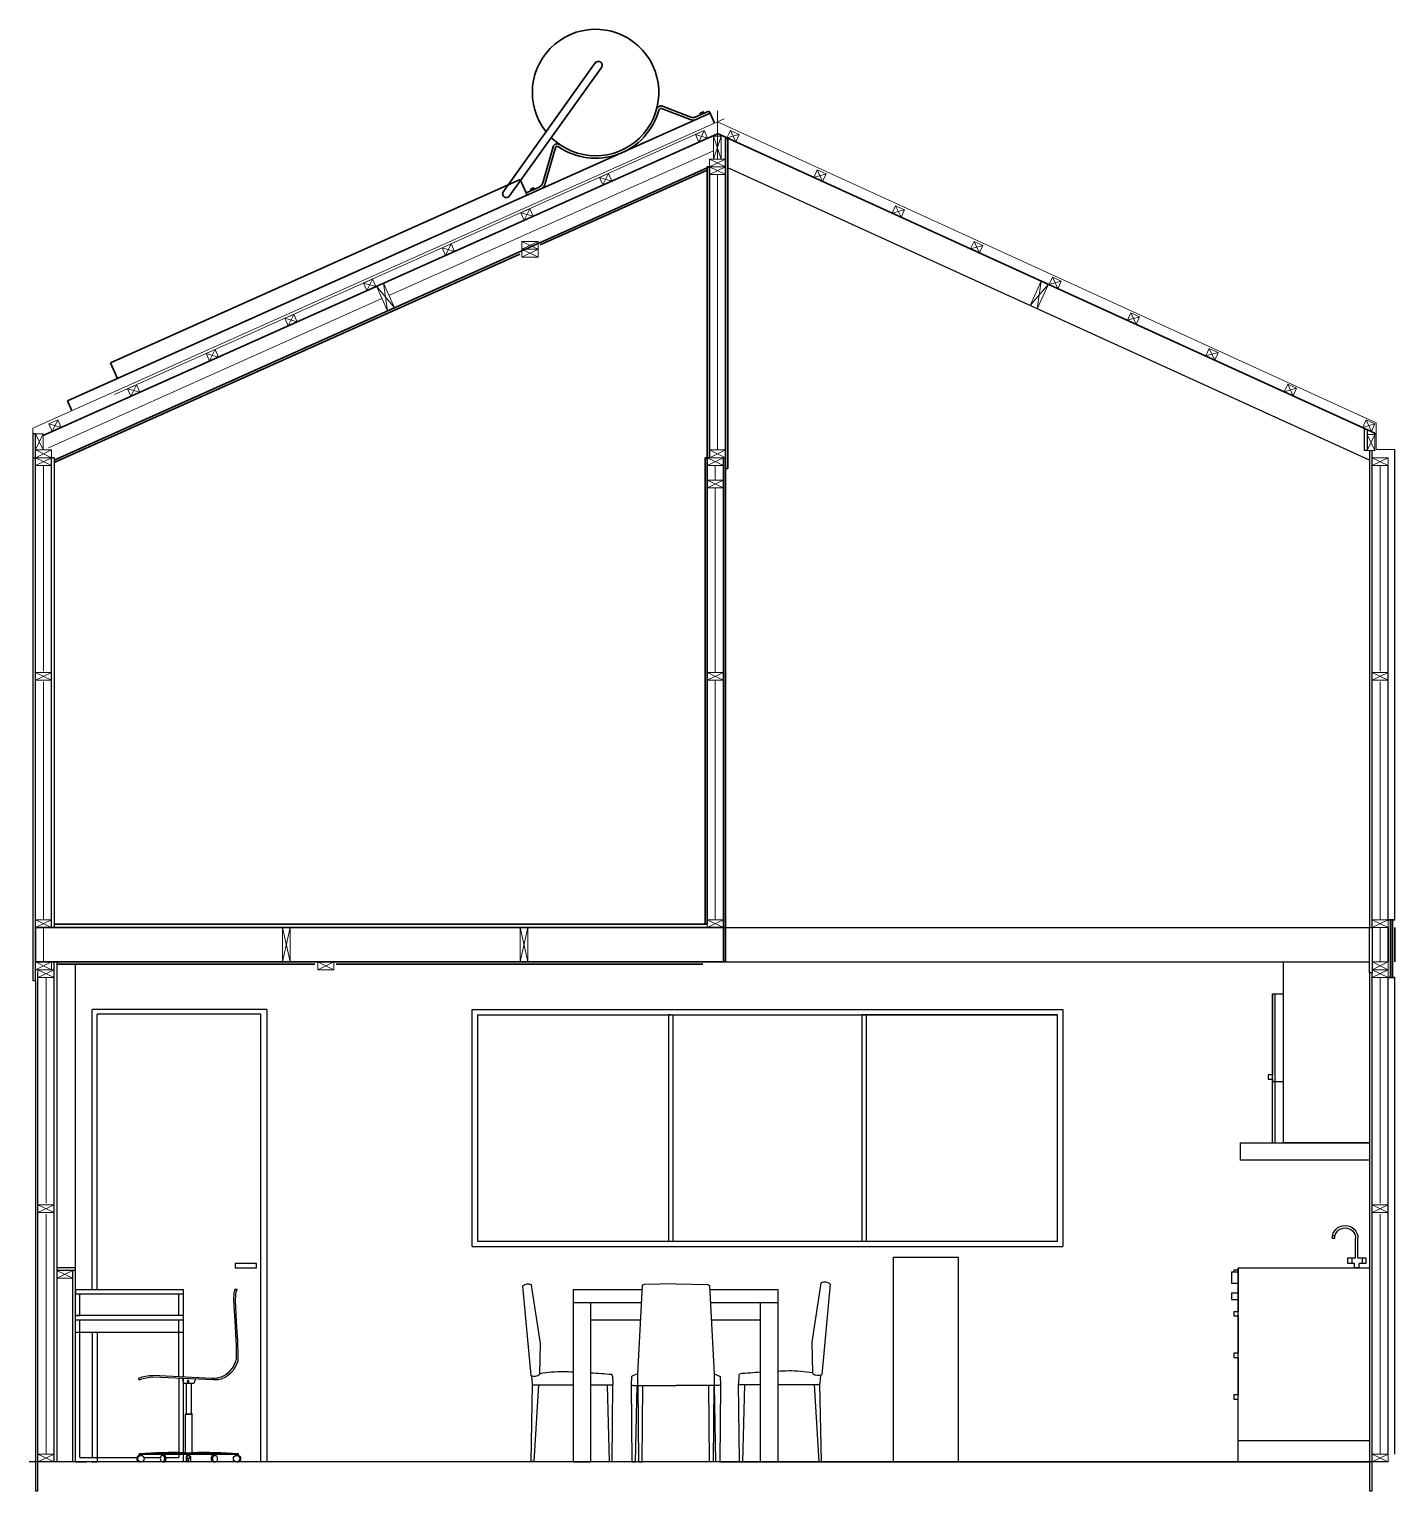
# Model space of a CAD drawing. Header units: millimetres. Extents: x 2289.8 to 2339.2, y 1976.9 to 1997.5.
# Drawn here: x 2299.02 to 2305.36, y 1982.91 to 1989.7 of the extents above; entities that cross this region are included whole.
import ezdxf

# ---------------------------------------------------------------- set-up
doc = ezdxf.new("R2010")
doc.units = ezdxf.units.MM
doc.layers.add('_AUX', color=210, linetype='Continuous', lineweight=18, plot=False)
for name, color, linetype, lineweight in [('A-DETL-MBND', 3, 'Continuous', 18), ('A-DETL-MCUT', 4, 'Continuous', 25), ('A-ELEV-IDEN', 3, 'Continuous', 18), ('A-ELEV-MBE1', 7, 'Continuous', 35), ('A-ELEV-MBE2', 4, 'Continuous', 25), ('A-SECT-MCUT', 7, 'Continuous', 35), ('A-WALL-PATT', 8, 'Continuous', 18), ('A-WALL-STUD', 3, 'Continuous', 18)]:
    doc.layers.add(name, color=color, linetype=linetype, lineweight=lineweight)
doc.layers.add('sezioni piano terra', color=21, linetype='Continuous')

# ---------------------------------------------------------------- blocks, each defined once
blk = doc.blocks.new('6-rob-elev')
at = {"color": 0, "linetype": 'ByBlock'}
for p, q in [((-0.75, 6.17), (-0.75, 18.33)), ((0.75, 6.17), (0.75, 18.33)), ((14.93, 20.08), (13.43, 20.08)), ((15.12, 18.33), (13.62, 18.33)), ((-3.38, 6.17), (-3.38, 2.84)), ((-1.5, 0), (-1.5, 2.84)), ((1.5, 0), (1.5, 2.84)), ((3, 6.17), (3, 2.84))]:
    blk.add_line(p, q, dxfattribs=at)
blk.add_line((-1.5, 0), (1.5, 0))
for points in [[(-0.75, 6.17), (-5.6, 6.17), (-5.6, 2.84), (-1.5, 2.84)], [(1.5, 2.84), (5.57, 2.84), (5.57, 6.17), (0.75, 6.17)]]:
    blk.add_lwpolyline(points, dxfattribs=at)
for radius in [7.94, 6.44]:
    blk.add_arc((7.19, 18.33), radius, 0, 180, dxfattribs=at)
blk = doc.blocks.new('A$C496F2C33')
at = {"color": 7}
for p, q in [((-198.1, 127.5), (-198.1, 104.6)), ((-43.3, 127.5), (-43.3, 104.6))]:
    blk.add_line(p, q, dxfattribs=at)
for points in [[(-120.7, 308.9), (-184.4, 308.2, 0.109772), (-188.7, 306.1), (-198.1, 127.5, 0.051409), (-210.2, 122.5), (-210.9, 106), (-206.6, 104.6), (-120.7, 104.6)], [(-120.7, 308.9), (-56.9, 308.2, -0.109772), (-52.6, 306.1), (-43.3, 127.5, -0.051409), (-31.1, 122.5), (-30.4, 106), (-34.7, 104.6), (-120.7, 104.6)]]:
    blk.add_lwpolyline(points, format="xyb", dxfattribs=at)
for points in [[(-210.9, 106), (-209.5, -49.6), (-201.6, -49.6), (-198.8, 104.6)], [(-197.3, 104.6), (-195.9, -49.6), (-188.7, -49.6), (-187.3, 104.6)], [(-44.1, 104.6), (-45.5, -49.6), (-52.6, -49.6), (-54.1, 104.6)], [(-30.4, 106), (-31.9, -49.6), (-39.7, -49.6), (-42.6, 104.6)]]:
    blk.add_lwpolyline(points, dxfattribs=at)
blk = doc.blocks.new('A$C354A6166')
for p, q in [((62.08, 137.06), (60.63, 137.06)), ((0.54, 81.72), (1.51, 80.85)), ((0.22, 31.76), (-0.4, 31.76)), ((1.16, 33.73), (1.16, 34.62)), ((3.09, 33.79), (1.16, 33.79)), ((2.12, 33.79), (1.55, 33.79)), ((2.93, 33.79), (2.36, 33.79)), ((3.09, 34.62), (3.09, 33.61)), ((16.08, 29.73), (15.3, 29.73)), ((16.08, 33.79), (15.52, 33.79)), ((16.89, 29.73), (16.08, 29.73)), ((16.89, 33.79), (16.33, 33.79)), ((17.07, 31.76), (17.88, 31.76)), ((47, 31.76), (46.18, 31.76)), ((47.17, 33.79), (47.74, 33.79)), ((47.17, 29.73), (47.99, 29.73)), ((47.99, 33.79), (48.55, 33.79)), ((47.99, 29.73), (48.77, 29.73)), ((60.99, 34.62), (60.99, 33.61)), ((62.93, 34.62), (60.99, 34.62)), ((60.99, 33.79), (62.93, 33.79)), ((61.16, 33.79), (61.72, 33.79)), ((61.97, 33.79), (62.53, 33.79)), ((62.93, 33.73), (62.93, 34.62)), ((63.87, 31.76), (64.48, 31.76))]:
    blk.add_line(p, q)
for points in [[(60.63, 137.06), (60.45, 136.72), (60.07, 134.76), (59.93, 130.61), (60.06, 126.86), (60.62, 117.81), (61.33, 105.76, -0.008603), (61.54, 100.97, -0.01359), (61.52, 93.4, -0.198397), (53.9, 83.36, -0.083501), (50.23, 81.97, -0.065658), (46.38, 81.72), (9.89, 83.46, 0.081098), (0.54, 81.72)], [(62.08, 137.06), (61.42, 135.85), (61.04, 133.89), (60.9, 129.73), (61.04, 125.98), (61.59, 116.94), (62.31, 104.88, -0.008603), (62.51, 100.1, -0.01359), (62.49, 92.53, -0.198397), (54.87, 82.49, -0.083501), (51.2, 81.1, -0.065658), (47.36, 80.85), (9.93, 82.59, 0.057119), (1.51, 80.85, 0.028948)]]:
    blk.add_lwpolyline(points, format="xyb")
for points in [[(36.19, 81.37), (35.16, 78.49), (29.02, 78.49), (28.13, 81.74)], [(1.16, 33.79), (1.55, 33.79)], [(15.11, 33.75), (15.11, 33.79), (15.52, 33.79)], [(30.81, 33.61), (30.59, 33.51), (30.44, 32.85), (30.43, 30.81), (30.59, 30.11), (31.05, 29.89), (31.48, 30.05), (31.63, 30.52), (31.63, 32.01)], [(32.76, 33.61), (32.98, 33.51), (33.13, 32.85), (33.14, 30.81), (32.98, 30.11), (32.52, 29.89), (32.09, 30.05), (31.93, 30.52), (31.93, 32.01)], [(48.96, 33.75), (48.96, 33.79), (48.55, 33.79)], [(62.93, 33.79), (62.53, 33.79)]]:
    blk.add_lwpolyline(points)
for points in [[(33.71, 78.49), (30.44, 78.49), (30.44, 59.53), (33.71, 59.53)], [(32.15, 80.49), (31.22, 80.49), (31.22, 78.68), (32.15, 78.68)], [(34.21, 59.53), (29.85, 59.53), (29.85, 35.47), (34.21, 35.47)], [(34.21, 59.53), (34.21, 59.53), (34.21, 59.62), (34.21, 59.62)], [(62.93, 34.78), (1.16, 34.78), (1.16, 34.62), (62.93, 34.62)], [(15.12, 34.62), (17.06, 34.62), (17.06, 33.79), (15.12, 33.79)], [(32.74, 34.63), (30.8, 34.63), (30.8, 33.79), (32.74, 33.79)], [(32.76, 33.79), (30.81, 33.79), (30.81, 32.01), (32.76, 32.01)], [(48.95, 34.62), (47.01, 34.62), (47.01, 33.79), (48.95, 33.79)]]:
    blk.add_lwpolyline(points, close=True)
for centre in [(2.25, 31.76), (61.83, 31.76)]:
    blk.add_circle(centre, 2.03)
for centre, radius, start, end in [((1.63, 31.76), 2.03, 81.24483, 278.75517), ((22.71, -261.82), 297.38, 88.62279, 94.14487), ((41.36, -261.82), 297.38, 85.85513, 91.37721), ((62.45, 31.76), 2.03, 261.24483, 98.75517)]:
    blk.add_arc(centre, radius, start, end)
for centre, start_param, end_param in [((15.3, 31.76), 0, 3.141593), ((16.08, 31.76), 3.141593, 6.283185), ((16.49, 31.76), 3.141593, 4.712389), ((16.89, 31.76), 3.141593, 6.283185)]:
    blk.add_ellipse(centre, major_axis=(0, 2.03), ratio=0.488012, start_param=start_param, end_param=end_param)
at = {"extrusion": (0, 0, -1)}
for centre, start_param, end_param in [((47.17, 31.76), 3.141593, 6.283185), ((47.58, 31.76), 3.141593, 4.712389), ((47.99, 31.76), 3.141593, 6.283185), ((48.77, 31.76), 0, 3.141593)]:
    blk.add_ellipse(centre, major_axis=(0, 2.03), ratio=0.488012, start_param=start_param, end_param=end_param, dxfattribs=at)

msp = doc.modelspace()

# ---------------------------------------------------------------- linework, layer by layer
at = {"color": 7}
for p, q in [((2301.3119, 1983.8632), (2301.3512, 1983.4494)), ((2302.7408, 1983.8724), (2302.701, 1983.4529)), ((2301.3922, 1983.455), (2301.3923, 1983.4576)), ((2302.6594, 1983.4586), (2302.6594, 1983.4613))]:
    msp.add_line(p, q, dxfattribs=at)
for points in [[(2301.3923, 1983.4576), (2301.3955, 1983.5984), (2301.3539, 1983.8685)], [(2302.6594, 1983.4613), (2302.6561, 1983.604), (2302.6982, 1983.8778)], [(2301.3855, 1983.4049), (2301.3642, 1983.0502), (2301.3516, 1983.0502), (2301.359, 1983.4071)], [(2301.7273, 1983.4042), (2301.6273, 1983.4044)], [(2301.7047, 1983.4043), (2301.7047, 1983.4043), (2301.7144, 1983.0502), (2301.7284, 1983.0502), (2301.7317, 1983.4074)], [(2302.3427, 1983.4072), (2302.3427, 1983.4072), (2302.3329, 1983.0483), (2302.3187, 1983.0483), (2302.3154, 1983.4103)], [(2302.3197, 1983.4072), (2302.4173, 1983.4073)], [(2302.6662, 1983.4078), (2302.6878, 1983.0483), (2302.7005, 1983.0483), (2302.693, 1983.4101)]]:
    msp.add_lwpolyline(points, dxfattribs=at)
for points in [[(2301.5473, 1983.4046), (2301.3674, 1983.4049, -0.041295), (2301.3599, 1983.4055, -0.117272), (2301.3584, 1983.4096), (2301.3557, 1983.4453), (2301.3559, 1983.4466), (2301.3512, 1983.4494)], [(2301.7305, 1983.4468), (2301.7319, 1983.4081, -0.320372), (2301.7273, 1983.4042, -0.320372)], [(2302.3165, 1983.4503), (2302.3151, 1983.4111, 0.320372), (2302.3197, 1983.4072, 0.320372)], [(2302.4973, 1983.4075), (2302.6846, 1983.4078, 0.041295), (2302.6922, 1983.4085, 0.117272), (2302.6937, 1983.4126), (2302.6964, 1983.4487), (2302.6962, 1983.4501), (2302.701, 1983.4529)]]:
    msp.add_lwpolyline(points, format="xyb", dxfattribs=at)
for centre, radius, start, end in [((2301.318, 1983.8609), 0.00658, 138.27897, 159.49066), ((2301.3379, 1983.8302), 0.0429, 70.36266, 125.16204), ((2301.3511, 1983.8681), 0.00284, 9.45843, 76.31134), ((2302.7011, 1983.8773), 0.00287, 103.68866, 170.54157), ((2302.7145, 1983.8389), 0.0435, 54.83796, 109.63734), ((2302.7346, 1983.87), 0.00667, 20.50934, 41.72103), ((2301.3669, 1983.4874), 0.0412, 247.60659, 307.93141), ((2301.5072, 1982.729), 0.7377, 90.38473, 98.96779), ((2301.3753, 1979.4675), 4.0011, 87.53536, 88.1806), ((2301.3753, 1979.4675), 4.0011, 84.95963, 86.38814), ((2301.6816, 1983.4229), 0.0544, 25.95791, 33.88051), ((2302.366, 1983.4261), 0.0551, 146.11949, 154.04209), ((2302.6766, 1979.4171), 4.0554, 93.6654, 95.04037), ((2302.6766, 1979.4171), 4.0554, 91.8194, 92.53345), ((2302.5428, 1982.7227), 0.7477, 81.03221, 89.61527), ((2302.6851, 1983.4915), 0.0417, 232.06859, 292.39341)]:
    msp.add_arc(centre, radius, start, end, dxfattribs=at)
at = {"layer": '_AUX'}
msp.add_line((2302.13, 1985.3683), (2302.9202, 1985.3683), dxfattribs=at)
msp.add_lwpolyline([(2302.217, 1989.0943), (2302.217, 1989.3177)], dxfattribs=at)
at = {"layer": '_AUX', "color": 4}
msp.add_lwpolyline([(2305.1806, 1987.9129), (2305.2745, 1987.8701), (2305.2745, 1987.7463), (2305.3615, 1987.7463)], dxfattribs=at)
at = {"layer": 'A-DETL-MBND'}
for p, q in [((2299.0385, 1987.8447), (2302.2477, 1989.2805)), ((2302.217, 1989.2668), (2305.2236, 1987.8933)), ((2299.0385, 1987.8193), (2299.0385, 1987.8447))]:
    msp.add_line(p, q, dxfattribs=at)
at = {"layer": 'A-DETL-MCUT'}
for p, q in [((2299.1375, 1987.7083), (2299.1255, 1987.7083)), ((2299.2365, 1983.9483), (2299.1495, 1983.9483)), ((2299.2365, 1983.9363), (2299.1495, 1983.9363)), ((2299.2245, 1983.0483), (2299.2245, 1983.9363)), ((2299.2365, 1983.0483), (2299.2365, 1983.9483))]:
    msp.add_line(p, q, dxfattribs=at)
for points in [[(2299.0505, 1987.8193), (2299.0385, 1987.8193), (2299.0385, 1987.7083), (2299.0505, 1987.7083)], [(2305.2215, 1987.8402), (2305.2335, 1987.8402), (2305.2335, 1987.7413), (2305.2215, 1987.7413)], [(2305.2444, 1985.5283), (2305.2564, 1985.5283), (2305.2564, 1985.3183), (2305.2444, 1985.3183)]]:
    msp.add_lwpolyline(points, close=True, dxfattribs=at)
for points in [[(2305.2445, 1987.7413), (2305.2445, 1985.5283), (2305.2565, 1985.5283), (2305.2565, 1987.7413)], [(2299.0385, 1987.7083), (2299.0385, 1985.2823), (2299.0505, 1985.2823), (2299.0505, 1987.7083)], [(2299.1375, 1987.7083), (2299.1375, 1985.5283), (2299.1255, 1985.5283), (2299.1255, 1987.7083)], [(2299.1495, 1985.3683), (2299.1495, 1983.0483), (2299.1375, 1983.0483), (2299.1375, 1985.3683)], [(2299.0505, 1985.2823), (2299.0505, 1982.9143), (2299.0625, 1982.9143), (2299.0625, 1985.2963)], [(2305.2444, 1985.3183), (2305.2444, 1982.9143), (2305.2564, 1982.9143), (2305.2564, 1985.3183)]]:
    msp.add_lwpolyline(points, dxfattribs=at)
at = {"layer": 'A-ELEV-IDEN'}
msp.add_lwpolyline([(2302.1559, 1989.2263), (2299.4175, 1988.001)], dxfattribs=at)
at = {"layer": 'A-ELEV-MBE1'}
for p, q in [((2301.6499, 1989.5401), (2301.2232, 1988.9438)), ((2301.6786, 1989.519), (2301.2521, 1988.9229)), ((2301.9577, 1989.3287), (2302.0897, 1989.2783)), ((2301.9619, 1989.3395), (2302.0939, 1989.2891)), ((2302.1777, 1989.3171), (2302.1166, 1989.2898)), ((2302.1398, 1989.3007), (2302.1372, 1989.3064)), ((2302.1375, 1989.3071), (2302.1509, 1989.3131)), ((2302.1428, 1989.3021), (2302.1402, 1989.3078)), ((2302.1486, 1989.3115), (2302.1512, 1989.3058)), ((2302.1516, 1989.3129), (2302.1542, 1989.3071)), ((2302.1777, 1989.3171), (2302.1825, 1989.3065)), ((2301.4063, 1988.9835), (2301.4538, 1989.151)), ((2301.4174, 1988.9803), (2301.4651, 1989.148)), ((2301.3898, 1988.9645), (2301.3294, 1988.9375)), ((2301.3522, 1988.9482), (2301.3496, 1988.954)), ((2301.3499, 1988.9547), (2301.3633, 1988.9607)), ((2301.3552, 1988.9496), (2301.3526, 1988.9553)), ((2301.361, 1988.959), (2301.3636, 1988.9533)), ((2301.364, 1988.9604), (2301.3666, 1988.9547)), ((2301.3294, 1988.9375), (2301.3341, 1988.9269)), ((2305.2695, 1987.8163), (2305.2695, 1987.8229)), ((2302.1595, 1987.7083), (2302.1595, 1985.5433)), ((2302.1695, 1985.5433), (2302.1695, 1987.7083)), ((2302.1695, 1985.5433), (2299.1375, 1985.5433)), ((2300.4465, 1985.3583), (2302.1495, 1985.3583))]:
    msp.add_line(p, q, dxfattribs=at)
for points in [[(2299.2, 1987.9718), (2302.1825, 1989.3065)], [(2302.1825, 1989.3065), (2302.2029, 1989.2609)], [(2299.0865, 1987.8113), (2302.217, 1989.2121)], [(2305.2695, 1987.8229), (2302.217, 1989.2128)], [(2299.1375, 1987.6972), (2302.1695, 1989.0539)], [(2301.3945, 1988.6961), (2302.1695, 1989.0429)], [(2299.3992, 1988.1486), (2301.3015, 1988.9999)], [(2301.3015, 1988.9999), (2301.3341, 1988.9269)], [(2299.1375, 1987.6862), (2301.2995, 1988.6536)], [(2299.3992, 1988.1486), (2299.4319, 1988.0755)], [(2299.2, 1987.9718), (2299.2204, 1987.9261)], [(2305.3615, 1985.5643), (2305.3315, 1985.5643)], [(2305.3415, 1985.5643), (2305.3415, 1985.2963)], [(2305.3515, 1985.5643), (2305.3515, 1985.2963)], [(2299.0505, 1985.3683), (2302.2445, 1985.3683), (2302.2445, 1985.5283), (2299.0505, 1985.5283), (2299.0505, 1985.3683)], [(2305.3315, 1985.5283), (2305.3315, 1985.3683)], [(2305.3615, 1985.5283), (2305.3615, 1985.3683)], [(2299.1495, 1985.3583), (2300.3473, 1985.3583)], [(2305.3615, 1985.2963), (2305.3315, 1985.2963)]]:
    msp.add_lwpolyline(points, dxfattribs=at)
for centre, radius, start, end in [((2301.6513, 1989.4031), 0.2936, 225.56838, 218.43727), ((2301.6643, 1989.5296), 0.0178, 323.50184, 144.71841), ((2301.6513, 1989.4031), 0.3052, 235.35032, 344.88562), ((2301.9544, 1989.32), 0.0208, 69.11012, 160.19507), ((2301.9544, 1989.32), 0.00927, 69.13934, 157.43176), ((2302.1045, 1989.3169), 0.0414, 249.11012, 294.11012), ((2302.1045, 1989.3169), 0.0298, 249.11012, 294.11012), ((2302.1377, 1989.3066), 0.000537, 114.11012, 204.11012), ((2302.1397, 1989.3075), 0.000537, 24.11012, 114.11012), ((2302.1403, 1989.3009), 0.000537, 204.11012, 294.11012), ((2302.1407, 1989.308), 0.000537, 114.11012, 204.11012), ((2302.1423, 1989.3018), 0.000537, 294.11012, 24.11012), ((2302.1433, 1989.3023), 0.000537, 204.11012, 294.11012), ((2302.1481, 1989.3113), 0.000537, 24.11012, 114.11012), ((2302.1491, 1989.3117), 0.000537, 114.11012, 204.11012), ((2302.1511, 1989.3126), 0.000537, 24.11012, 114.11012), ((2302.1507, 1989.3056), 0.000537, 294.11012, 24.11012), ((2302.1517, 1989.306), 0.000537, 204.11012, 294.11012), ((2302.1537, 1989.3069), 0.000537, 294.11012, 24.11012), ((2301.4734, 1989.1439), 0.0208, 59.88941, 159.99153), ((2301.4734, 1989.1439), 0.00926, 62.30828, 153.62295), ((2301.2376, 1988.9333), 0.0178, 144.11012, 325.07999), ((2301.3501, 1988.9542), 0.000537, 114.11012, 204.11012), ((2301.3521, 1988.9551), 0.000537, 24.11012, 114.11012), ((2301.3527, 1988.9485), 0.000537, 204.11012, 294.11012), ((2301.3531, 1988.9555), 0.000537, 114.11012, 204.11012), ((2301.3547, 1988.9494), 0.000537, 294.11012, 24.11012), ((2301.3557, 1988.9498), 0.000537, 204.11012, 294.11012), ((2301.3605, 1988.9588), 0.000537, 24.11012, 114.11012), ((2301.3615, 1988.9593), 0.000537, 114.11012, 204.11012), ((2301.3635, 1988.9602), 0.000537, 24.11012, 114.11012), ((2301.3631, 1988.9531), 0.000537, 294.11012, 24.11012), ((2301.3641, 1988.9536), 0.000537, 204.11012, 294.11012), ((2301.3661, 1988.9545), 0.000537, 294.11012, 24.11012), ((2301.3776, 1988.9916), 0.0298, 294.11012, 344.11012), ((2301.3776, 1988.9916), 0.0414, 294.11012, 344.11012)]:
    msp.add_arc(centre, radius, start, end, dxfattribs=at)
at = {"layer": 'A-ELEV-MBE2'}
for p, q in [((2305.3615, 1985.5643), (2305.3615, 1987.7463)), ((2305.3315, 1985.5643), (2305.3315, 1987.6723)), ((2302.2445, 1985.529), (2305.2444, 1985.529)), ((2299.2365, 1983.9483), (2299.2365, 1985.3583)), ((2302.2444, 1985.369), (2305.2444, 1985.369)), ((2299.0625, 1983.0983), (2299.0625, 1985.3183)), ((2305.3315, 1983.0843), (2305.3315, 1985.2963)), ((2305.3615, 1983.0843), (2305.3615, 1985.2963)), ((2305.2564, 1983.0983), (2305.2564, 1983.3889))]:
    msp.add_line(p, q, dxfattribs=at)
for points in [[(2305.2445, 1987.697), (2302.2645, 1989.0538)], [(2302.2445, 1983.0483), (2305.2444, 1983.0483)]]:
    msp.add_lwpolyline(points, dxfattribs=at)
at = {"layer": 'A-SECT-MCUT'}
for p, q in [((2302.2645, 1989.1903), (2302.2545, 1989.1903)), ((2302.1595, 1987.7083), (2302.1695, 1987.7083))]:
    msp.add_line(p, q, dxfattribs=at)
for points in [[(2302.2545, 1989.1903), (2302.2545, 1987.6583), (2302.2645, 1987.6583), (2302.2645, 1989.1903)], [(2302.2445, 1987.7083), (2302.2444, 1985.369), (2302.2545, 1985.3683), (2302.2545, 1987.7083)]]:
    msp.add_lwpolyline(points, dxfattribs=at)
msp.add_lwpolyline([(2302.1795, 1987.7083), (2302.1795, 1989.0583), (2302.1695, 1989.0583), (2302.1695, 1987.7083)], close=True, dxfattribs=at)
at = {"layer": 'A-WALL-PATT', "ltscale": 0.1}
for p, q in [((2302.217, 1987.7443), (2302.217, 1989.0223)), ((2299.088, 1986.7183), (2299.088, 1987.6723)), ((2302.207, 1987.6043), (2302.207, 1987.6723)), ((2305.294, 1986.7183), (2305.294, 1987.6723)), ((2302.207, 1986.7113), (2302.207, 1987.5683)), ((2299.088, 1985.5643), (2299.088, 1986.6683)), ((2302.207, 1985.5643), (2302.207, 1986.6753)), ((2305.294, 1985.5643), (2305.294, 1986.6683)), ((2299.088, 1985.5283), (2299.088, 1985.3683)), ((2305.294, 1985.5283), (2305.294, 1985.3683)), ((2299.1, 1984.2483), (2299.1, 1985.2963)), ((2305.294, 1984.2483), (2305.294, 1985.2963)), ((2299.1, 1983.0843), (2299.1, 1984.1983)), ((2305.294, 1983.0843), (2305.294, 1984.1983))]:
    msp.add_line(p, q, dxfattribs=at)
at = {"layer": 'A-WALL-PATT', "ltscale": 0.16}
for points in [[(2300.6921, 1988.4613), (2302.199, 1989.1328)], [(2299.112, 1987.7542), (2300.6592, 1988.4466)]]:
    msp.add_lwpolyline(points, dxfattribs=at)
at = {"layer": 'A-WALL-STUD'}
for p, q in [((2302.1303, 1989.1733), (2302.1559, 1989.2263)), ((2302.3022, 1989.174), (2302.277, 1989.2272)), ((2302.1714, 1989.1917), (2302.1148, 1989.208)), ((2302.235, 1989.0943), (2302.199, 1989.2009)), ((2302.235, 1989.2009), (2302.199, 1989.0943)), ((2302.2613, 1989.1926), (2302.318, 1989.2085)), ((2302.2545, 1989.0943), (2302.1795, 1989.0583)), ((2302.1795, 1989.0943), (2302.2545, 1989.0583)), ((2301.7261, 1988.9924), (2301.6695, 1989.0087)), ((2301.685, 1988.974), (2301.7106, 1989.0271)), ((2302.2545, 1989.0583), (2302.1795, 1989.0223)), ((2302.1795, 1989.0583), (2302.2545, 1989.0223)), ((2302.6643, 1989.0091), (2302.721, 1989.0251)), ((2302.7052, 1988.9905), (2302.68, 1989.0437)), ((2303.0693, 1988.8247), (2303.044, 1988.8779)), ((2301.361, 1988.829), (2301.3044, 1988.8454)), ((2301.3199, 1988.8107), (2301.3455, 1988.8637)), ((2303.0283, 1988.8434), (2303.085, 1988.8593)), ((2300.9959, 1988.6657), (2300.9393, 1988.682)), ((2300.9548, 1988.6473), (2300.9804, 1988.7004)), ((2301.3845, 1988.7117), (2301.3095, 1988.6757)), ((2301.3095, 1988.7117), (2301.3845, 1988.6757)), ((2301.3845, 1988.6757), (2301.3095, 1988.6397)), ((2301.3095, 1988.6757), (2301.3845, 1988.6397)), ((2303.3923, 1988.6776), (2303.449, 1988.6935)), ((2303.4333, 1988.659), (2303.4081, 1988.7122)), ((2300.5897, 1988.4839), (2300.6153, 1988.537)), ((2303.7973, 1988.4932), (2303.7721, 1988.5464)), ((2300.6308, 1988.5023), (2300.5742, 1988.5186)), ((2300.7174, 1988.4041), (2300.6339, 1988.5037)), ((2300.6668, 1988.5184), (2300.6846, 1988.3894)), ((2303.6691, 1988.4143), (2303.7533, 1988.5133)), ((2303.7205, 1988.5282), (2303.7018, 1988.3993)), ((2303.7564, 1988.5119), (2303.8131, 1988.5278)), ((2300.2657, 1988.3389), (2300.2091, 1988.3552)), ((2300.2246, 1988.3205), (2300.2501, 1988.3736)), ((2304.1204, 1988.3461), (2304.1771, 1988.362)), ((2304.1614, 1988.3275), (2304.1362, 1988.3807)), ((2299.8595, 1988.1572), (2299.885, 1988.2102)), ((2304.4845, 1988.1804), (2304.5412, 1988.1963)), ((2304.5254, 1988.1617), (2304.5002, 1988.2149)), ((2299.9005, 1988.1755), (2299.844, 1988.1919)), ((2299.5354, 1988.0122), (2299.4788, 1988.0285)), ((2299.4944, 1987.9938), (2299.5199, 1988.0469)), ((2304.8485, 1988.0146), (2304.9052, 1988.0305)), ((2304.8895, 1987.996), (2304.8643, 1988.0492)), ((2299.1703, 1987.8488), (2299.1137, 1987.8651)), ((2299.1292, 1987.8304), (2299.1548, 1987.8835)), ((2305.2125, 1987.8488), (2305.2692, 1987.8648)), ((2305.2535, 1987.8302), (2305.2283, 1987.8834)), ((2299.0865, 1987.7443), (2299.0505, 1987.8193)), ((2299.0865, 1987.8193), (2299.0505, 1987.7443)), ((2305.2335, 1987.7413), (2305.2695, 1987.8163)), ((2305.2335, 1987.8163), (2305.2695, 1987.7413)), ((2299.1255, 1987.7443), (2299.0505, 1987.7083)), ((2299.0505, 1987.7443), (2299.1255, 1987.7083)), ((2302.2545, 1987.7443), (2302.1795, 1987.7083)), ((2302.1795, 1987.7443), (2302.2545, 1987.7083)), ((2299.1255, 1987.7083), (2299.0505, 1987.6723)), ((2299.0505, 1987.7083), (2299.1255, 1987.6723)), ((2302.2445, 1987.7083), (2302.1695, 1987.6723)), ((2302.1695, 1987.7083), (2302.2445, 1987.6723)), ((2305.2565, 1987.7083), (2305.3315, 1987.6723)), ((2305.3315, 1987.7083), (2305.2565, 1987.6723)), ((2302.1695, 1987.5683), (2302.2445, 1987.6043)), ((2302.2445, 1987.5683), (2302.1695, 1987.6043)), ((2299.0505, 1986.6753), (2299.1255, 1986.7113)), ((2299.1255, 1986.6753), (2299.0505, 1986.7113)), ((2302.1695, 1986.6753), (2302.2445, 1986.7113)), ((2302.2445, 1986.6753), (2302.1695, 1986.7113)), ((2305.2565, 1986.6753), (2305.3315, 1986.7113)), ((2305.3315, 1986.6753), (2305.2565, 1986.7113)), ((2299.0505, 1985.5283), (2299.1255, 1985.5643)), ((2299.1255, 1985.5283), (2299.0505, 1985.5643)), ((2302.1695, 1985.5283), (2302.2445, 1985.5643)), ((2302.2445, 1985.5283), (2302.1695, 1985.5643)), ((2305.2565, 1985.5283), (2305.3315, 1985.5643)), ((2305.3315, 1985.5283), (2305.2565, 1985.5643)), ((2299.0505, 1985.3323), (2299.1255, 1985.3683)), ((2299.1255, 1985.3323), (2299.0505, 1985.3683)), ((2300.3615, 1985.3323), (2300.4365, 1985.3683)), ((2300.4365, 1985.3323), (2300.3615, 1985.3683)), ((2305.2565, 1985.3323), (2305.3315, 1985.3683)), ((2305.3315, 1985.3323), (2305.2565, 1985.3683)), ((2299.0625, 1985.2963), (2299.1375, 1985.3323)), ((2299.1375, 1985.2963), (2299.0625, 1985.3323)), ((2305.2565, 1985.2963), (2305.3315, 1985.3323)), ((2305.3315, 1985.2963), (2305.2565, 1985.3323)), ((2299.1375, 1984.2053), (2299.0625, 1984.2413)), ((2299.0625, 1984.2053), (2299.1375, 1984.2413)), ((2305.2565, 1984.2053), (2305.3315, 1984.2413)), ((2305.3315, 1984.2053), (2305.2565, 1984.2413)), ((2299.2245, 1983.9003), (2299.1495, 1983.9363)), ((2299.1495, 1983.9003), (2299.2245, 1983.9363)), ((2299.1375, 1983.0483), (2299.0625, 1983.0843)), ((2299.0625, 1983.0483), (2299.1375, 1983.0843)), ((2305.2565, 1983.0483), (2305.3315, 1983.0843)), ((2305.3315, 1983.0483), (2305.2565, 1983.0843))]:
    msp.add_line(p, q, dxfattribs=at)
for points in [[(2302.1303, 1989.1733), (2302.1714, 1989.1917), (2302.1559, 1989.2263), (2302.1148, 1989.208)], [(2302.3022, 1989.174), (2302.2613, 1989.1926), (2302.277, 1989.2272), (2302.318, 1989.2085)], [(2302.199, 1989.2009), (2302.235, 1989.2009), (2302.235, 1989.0943), (2302.199, 1989.0943)], [(2302.2545, 1989.0943), (2302.1795, 1989.0943), (2302.1795, 1989.0583), (2302.2545, 1989.0583)], [(2301.685, 1988.974), (2301.7261, 1988.9924), (2301.7106, 1989.0271), (2301.6695, 1989.0087)], [(2302.2545, 1989.0583), (2302.1795, 1989.0583), (2302.1795, 1989.0223), (2302.2545, 1989.0223)], [(2302.7052, 1988.9905), (2302.6643, 1989.0091), (2302.68, 1989.0437), (2302.721, 1989.0251)], [(2303.0693, 1988.8247), (2303.0283, 1988.8434), (2303.044, 1988.8779), (2303.085, 1988.8593)], [(2301.3199, 1988.8107), (2301.361, 1988.829), (2301.3455, 1988.8637), (2301.3044, 1988.8454)], [(2300.9548, 1988.6473), (2300.9959, 1988.6657), (2300.9804, 1988.7004), (2300.9393, 1988.682)], [(2301.3845, 1988.7117), (2301.3095, 1988.7117), (2301.3095, 1988.6757), (2301.3845, 1988.6757)], [(2301.3845, 1988.6757), (2301.3095, 1988.6757), (2301.3095, 1988.6397), (2301.3845, 1988.6397)], [(2303.4333, 1988.659), (2303.3923, 1988.6776), (2303.4081, 1988.7122), (2303.449, 1988.6935)], [(2300.5897, 1988.4839), (2300.6308, 1988.5023), (2300.6153, 1988.537), (2300.5742, 1988.5186)], [(2303.7973, 1988.4932), (2303.7564, 1988.5119), (2303.7721, 1988.5464), (2303.8131, 1988.5278)], [(2300.6339, 1988.5037), (2300.6668, 1988.5184), (2300.7174, 1988.4041), (2300.6846, 1988.3894)], [(2303.7533, 1988.5133), (2303.7205, 1988.5282), (2303.6691, 1988.4143), (2303.7018, 1988.3993)], [(2300.2246, 1988.3205), (2300.2657, 1988.3389), (2300.2501, 1988.3736), (2300.2091, 1988.3552)], [(2304.1614, 1988.3275), (2304.1204, 1988.3461), (2304.1362, 1988.3807), (2304.1771, 1988.362)], [(2299.8595, 1988.1572), (2299.9005, 1988.1755), (2299.885, 1988.2102), (2299.844, 1988.1919)], [(2304.5254, 1988.1617), (2304.4845, 1988.1804), (2304.5002, 1988.2149), (2304.5412, 1988.1963)], [(2299.4944, 1987.9938), (2299.5354, 1988.0122), (2299.5199, 1988.0469), (2299.4788, 1988.0285)], [(2304.8895, 1987.996), (2304.8485, 1988.0146), (2304.8643, 1988.0492), (2304.9052, 1988.0305)], [(2299.1292, 1987.8304), (2299.1703, 1987.8488), (2299.1548, 1987.8835), (2299.1137, 1987.8651)], [(2305.2535, 1987.8302), (2305.2125, 1987.8488), (2305.2283, 1987.8834), (2305.2692, 1987.8648)], [(2299.0865, 1987.7443), (2299.0865, 1987.8193), (2299.0505, 1987.8193), (2299.0505, 1987.7443)], [(2305.2335, 1987.7413), (2305.2335, 1987.8163), (2305.2695, 1987.8163), (2305.2695, 1987.7413)], [(2299.1255, 1987.7443), (2299.0505, 1987.7443), (2299.0505, 1987.7083), (2299.1255, 1987.7083)], [(2302.2545, 1987.7443), (2302.1795, 1987.7443), (2302.1795, 1987.7083), (2302.2545, 1987.7083)], [(2299.1255, 1987.7083), (2299.0505, 1987.7083), (2299.0505, 1987.6723), (2299.1255, 1987.6723)], [(2302.2445, 1987.7083), (2302.1695, 1987.7083), (2302.1695, 1987.6723), (2302.2445, 1987.6723)], [(2305.2565, 1987.7083), (2305.3315, 1987.7083), (2305.3315, 1987.6723), (2305.2565, 1987.6723)], [(2302.1695, 1987.5683), (2302.2445, 1987.5683), (2302.2445, 1987.6043), (2302.1695, 1987.6043)], [(2299.0505, 1986.6753), (2299.1255, 1986.6753), (2299.1255, 1986.7113), (2299.0505, 1986.7113)], [(2302.1695, 1986.6753), (2302.2445, 1986.6753), (2302.2445, 1986.7113), (2302.1695, 1986.7113)], [(2305.2565, 1986.6753), (2305.3315, 1986.6753), (2305.3315, 1986.7113), (2305.2565, 1986.7113)], [(2299.0505, 1985.5283), (2299.1255, 1985.5283), (2299.1255, 1985.5643), (2299.0505, 1985.5643)], [(2302.1695, 1985.5283), (2302.2445, 1985.5283), (2302.2445, 1985.5643), (2302.1695, 1985.5643)], [(2305.2565, 1985.5283), (2305.3315, 1985.5283), (2305.3315, 1985.5643), (2305.2565, 1985.5643)], [(2299.0505, 1985.3323), (2299.1255, 1985.3323), (2299.1255, 1985.3683), (2299.0505, 1985.3683)], [(2300.3615, 1985.3323), (2300.4365, 1985.3323), (2300.4365, 1985.3683), (2300.3615, 1985.3683)], [(2305.2565, 1985.3323), (2305.3315, 1985.3323), (2305.3315, 1985.3683), (2305.2565, 1985.3683)], [(2299.0625, 1985.2963), (2299.1375, 1985.2963), (2299.1375, 1985.3323), (2299.0625, 1985.3323)], [(2305.2565, 1985.2963), (2305.3315, 1985.2963), (2305.3315, 1985.3323), (2305.2565, 1985.3323)], [(2299.1375, 1984.2053), (2299.0625, 1984.2053), (2299.0625, 1984.2413), (2299.1375, 1984.2413)], [(2305.2565, 1984.2053), (2305.3315, 1984.2053), (2305.3315, 1984.2413), (2305.2565, 1984.2413)], [(2299.2245, 1983.9003), (2299.1495, 1983.9003), (2299.1495, 1983.9363), (2299.2245, 1983.9363)], [(2299.1375, 1983.0483), (2299.0625, 1983.0483), (2299.0625, 1983.0843), (2299.1375, 1983.0843)], [(2305.2565, 1983.0483), (2305.3315, 1983.0483), (2305.3315, 1983.0843), (2305.2565, 1983.0843)]]:
    msp.add_lwpolyline(points, close=True, dxfattribs=at)
for points in [[(2300.234, 1985.5283), (2300.234, 1985.3683), (2300.198, 1985.3683), (2300.198, 1985.5283), (2300.234, 1985.5283)], [(2300.198, 1985.5283), (2300.234, 1985.3683)], [(2300.234, 1985.5283), (2300.198, 1985.3683)], [(2301.3375, 1985.5283), (2301.3375, 1985.3683), (2301.3015, 1985.3683), (2301.3015, 1985.5283), (2301.3375, 1985.5283)], [(2301.3015, 1985.5283), (2301.3375, 1985.3683)], [(2301.3375, 1985.5283), (2301.3015, 1985.3683)]]:
    msp.add_lwpolyline(points, dxfattribs=at)
at = {"layer": 'sezioni piano terra'}
for p, q in [((2304.8444, 1984.5283), (2304.8444, 1985.369)), ((2304.7944, 1984.5283), (2304.7944, 1985.2202)), ((2304.7944, 1985.2202), (2304.8444, 1985.2202)), ((2304.7944, 1985.2202), (2304.7944, 1984.8442)), ((2304.7944, 1985.2202), (2304.8044, 1985.2202)), ((2304.8044, 1985.2202), (2304.8044, 1984.5283)), ((2300.1243, 1985.1483), (2299.3145, 1985.1483)), ((2299.3145, 1983.8483), (2299.3145, 1985.1483)), ((2300.1243, 1985.1483), (2300.1243, 1983.0483)), ((2301.0779, 1984.0483), (2301.0779, 1985.1483)), ((2301.0779, 1985.1483), (2303.82, 1985.1483)), ((2301.0779, 1985.1483), (2301.1029, 1985.1483)), ((2303.82, 1985.1483), (2303.82, 1984.0483)), ((2299.3367, 1983.8483), (2299.3367, 1985.1261)), ((2300.0978, 1985.1261), (2299.3367, 1985.1261)), ((2300.0978, 1983.0483), (2300.0978, 1985.1261)), ((2301.1029, 1985.1233), (2301.1029, 1984.0733)), ((2301.1029, 1985.1233), (2303.795, 1985.1233)), ((2302.0002, 1985.1233), (2301.9902, 1985.1233)), ((2301.9902, 1985.1233), (2301.9902, 1984.0733)), ((2302.0002, 1985.1233), (2302.0102, 1985.1233)), ((2302.0102, 1985.1233), (2302.0102, 1984.0733)), ((2302.8977, 1985.1233), (2302.8877, 1985.1233)), ((2302.8877, 1985.1233), (2302.8877, 1984.0733)), ((2303.795, 1985.1233), (2302.8977, 1985.1233)), ((2302.8977, 1985.1233), (2302.9077, 1985.1233)), ((2302.9077, 1985.1233), (2302.9077, 1984.0733)), ((2303.795, 1984.0733), (2303.795, 1985.1233)), ((2304.7944, 1984.8442), (2304.7744, 1984.8442)), ((2304.7744, 1984.8442), (2304.7744, 1984.8242)), ((2304.7744, 1984.8242), (2304.7944, 1984.8242)), ((2304.7944, 1984.8242), (2304.7944, 1984.8142)), ((2304.7944, 1984.8142), (2304.8444, 1984.8142)), ((2304.6444, 1984.5283), (2305.2444, 1984.5283)), ((2304.6444, 1984.5283), (2304.6444, 1984.4483)), ((2305.2444, 1984.5283), (2304.8444, 1984.5283)), ((2305.2444, 1984.4483), (2304.6444, 1984.4483)), ((2301.1029, 1984.0733), (2303.795, 1984.0733)), ((2303.82, 1984.0733), (2303.82, 1984.0733)), ((2301.0779, 1984.0483), (2303.82, 1984.0483)), ((2301.1029, 1984.0483), (2301.1029, 1984.0483)), ((2303.034, 1983.0483), (2303.034, 1983.9983)), ((2303.034, 1983.9983), (2303.334, 1983.9983)), ((2303.334, 1983.9983), (2303.334, 1983.0483)), ((2300.0778, 1983.9683), (2299.9778, 1983.9683)), ((2299.9778, 1983.9683), (2299.9778, 1983.9483)), ((2299.9778, 1983.9483), (2300.0778, 1983.9483)), ((2300.0778, 1983.9483), (2300.0778, 1983.9683)), ((2304.634, 1983.9283), (2304.604, 1983.9283)), ((2304.604, 1983.9283), (2304.604, 1983.8783)), ((2304.634, 1983.9383), (2304.614, 1983.9383)), ((2304.614, 1983.9383), (2304.614, 1983.9283)), ((2304.634, 1983.0483), (2304.634, 1983.9483)), ((2304.634, 1983.9483), (2305.2444, 1983.9483)), ((2304.634, 1983.9483), (2304.634, 1983.9383)), ((2304.634, 1983.9483), (2304.634, 1983.9283)), ((2304.634, 1983.9483), (2304.634, 1983.8319)), ((2304.604, 1983.8783), (2304.634, 1983.8783)), ((2304.634, 1983.9183), (2304.634, 1983.7454)), ((2299.2365, 1983.0483), (2299.2365, 1983.8483)), ((2299.2365, 1983.8483), (2299.7365, 1983.8483)), ((2299.2365, 1983.8483), (2299.2365, 1983.8283)), ((2299.2365, 1983.8283), (2299.7365, 1983.8285)), ((2299.2565, 1983.7283), (2299.2565, 1983.8283)), ((2299.7165, 1983.8285), (2299.7165, 1983.8285)), ((2299.7165, 1983.7283), (2299.7165, 1983.8285)), ((2299.7365, 1983.8483), (2299.7365, 1983.4421)), ((2299.7365, 1983.8483), (2299.7365, 1983.7283)), ((2299.7365, 1983.8483), (2299.7365, 1983.6483)), ((2301.5473, 1983.8483), (2301.5473, 1983.7883)), ((2301.5473, 1983.8483), (2301.8658, 1983.8483)), ((2301.5473, 1983.7883), (2301.8627, 1983.7883)), ((2301.5473, 1983.7883), (2301.5473, 1983.4013)), ((2301.6273, 1983.7883), (2301.6273, 1983.0483)), ((2301.6273, 1983.7883), (2301.6273, 1983.7083)), ((2301.6273, 1983.7883), (2301.6273, 1983.4567)), ((2302.1812, 1983.8483), (2302.4973, 1983.8483)), ((2302.1844, 1983.7883), (2302.4973, 1983.7883)), ((2302.4173, 1983.0483), (2302.4173, 1983.7883)), ((2302.4973, 1983.8483), (2302.4973, 1983.0483)), ((2304.634, 1983.8319), (2304.604, 1983.8319)), ((2304.604, 1983.8319), (2304.604, 1983.8019)), ((2304.604, 1983.8019), (2304.634, 1983.8019)), ((2299.7365, 1983.7283), (2299.2365, 1983.7283)), ((2299.2365, 1983.7283), (2299.2565, 1983.7283)), ((2299.7365, 1983.7283), (2299.7165, 1983.7283)), ((2304.624, 1983.7454), (2304.614, 1983.7454)), ((2304.614, 1983.7454), (2304.614, 1983.7254)), ((2304.614, 1983.7254), (2304.634, 1983.7254)), ((2304.634, 1983.7454), (2304.624, 1983.7454)), ((2304.634, 1983.7254), (2304.634, 1983.5525)), ((2299.2365, 1983.7083), (2299.7365, 1983.7083)), ((2299.2565, 1983.0683), (2299.2565, 1983.7083)), ((2299.2565, 1983.7083), (2299.2565, 1983.7083)), ((2299.7165, 1983.443), (2299.7165, 1983.7083)), ((2301.6273, 1983.7083), (2301.8585, 1983.7083)), ((2302.1885, 1983.7083), (2302.4173, 1983.7083)), ((2299.7365, 1983.6483), (2299.2365, 1983.6483)), ((2299.3145, 1983.6483), (2299.3145, 1983.0683)), ((2299.3367, 1983.6483), (2299.3367, 1983.0483)), ((2304.634, 1983.5525), (2304.614, 1983.5525)), ((2304.614, 1983.5525), (2304.614, 1983.5325)), ((2304.614, 1983.5325), (2304.634, 1983.5325)), ((2304.634, 1983.5325), (2304.634, 1983.3596)), ((2299.7165, 1983.4367), (2299.7165, 1983.0916)), ((2299.7365, 1983.4358), (2299.7365, 1983.0913)), ((2301.5473, 1983.4013), (2301.5473, 1983.0483)), ((2301.6273, 1983.4011), (2301.6273, 1983.0483)), ((2304.634, 1983.3596), (2304.614, 1983.3596)), ((2304.614, 1983.3596), (2304.614, 1983.3396)), ((2304.614, 1983.3396), (2304.634, 1983.3396)), ((2304.634, 1983.0483), (2304.634, 1983.1483)), ((2304.634, 1983.1483), (2305.2444, 1983.1483)), ((2305.3315, 1983.0483), (2299.0219, 1983.0483)), ((2299.2365, 1983.0483), (2299.2365, 1983.0683)), ((2299.2365, 1983.0483), (2299.2865, 1983.0483)), ((2299.2365, 1983.0483), (2299.2565, 1983.0483)), ((2299.2565, 1983.0683), (2299.5218, 1983.0683)), ((2299.3145, 1983.0483), (2299.3367, 1983.0483)), ((2299.555, 1983.0683), (2299.631, 1983.0683)), ((2299.6568, 1983.0683), (2299.7165, 1983.0683)), ((2299.7165, 1983.0847), (2299.7165, 1983.0683)), ((2299.7365, 1983.0483), (2299.7165, 1983.0483)), ((2299.7365, 1983.0847), (2299.7365, 1983.0483)), ((2300.12, 1983.0483), (2300.0978, 1983.0483)), ((2300.12, 1983.0483), (2300.1032, 1983.0483)), ((2301.5473, 1983.0483), (2301.6273, 1983.0483)), ((2301.819, 1983.0483), (2301.808, 1983.0483)), ((2302.2281, 1983.0483), (2302.3187, 1983.0483)), ((2302.3187, 1983.0483), (2302.3187, 1983.0483)), ((2302.4973, 1983.0483), (2302.4173, 1983.0483))]:
    msp.add_line(p, q, dxfattribs=at)

# ---------------------------------------------------------------- block references
for name, p, xscale, yscale, zscale in [('6-rob-elev', (2305.1851, 1983.9482), -0.007512586427515264, 0.007512586427515264, 0.007512586427515264), ('A$C354A6166', (2299.5239, 1982.8266), 0.007453468007230507, 0.007453468007230507, 0.007453468007230507)]:
    msp.add_blockref(name, p, dxfattribs=dict(xscale=xscale, yscale=yscale, zscale=zscale))
at = {"color": 7, "xscale": 0.002302997472440544, "yscale": 0.002302997472440544, "zscale": 0.002302997472440544}
msp.add_blockref('A$C496F2C33', (2302.3015, 1983.1625), dxfattribs=at)

doc.saveas('drawing.dxf')
